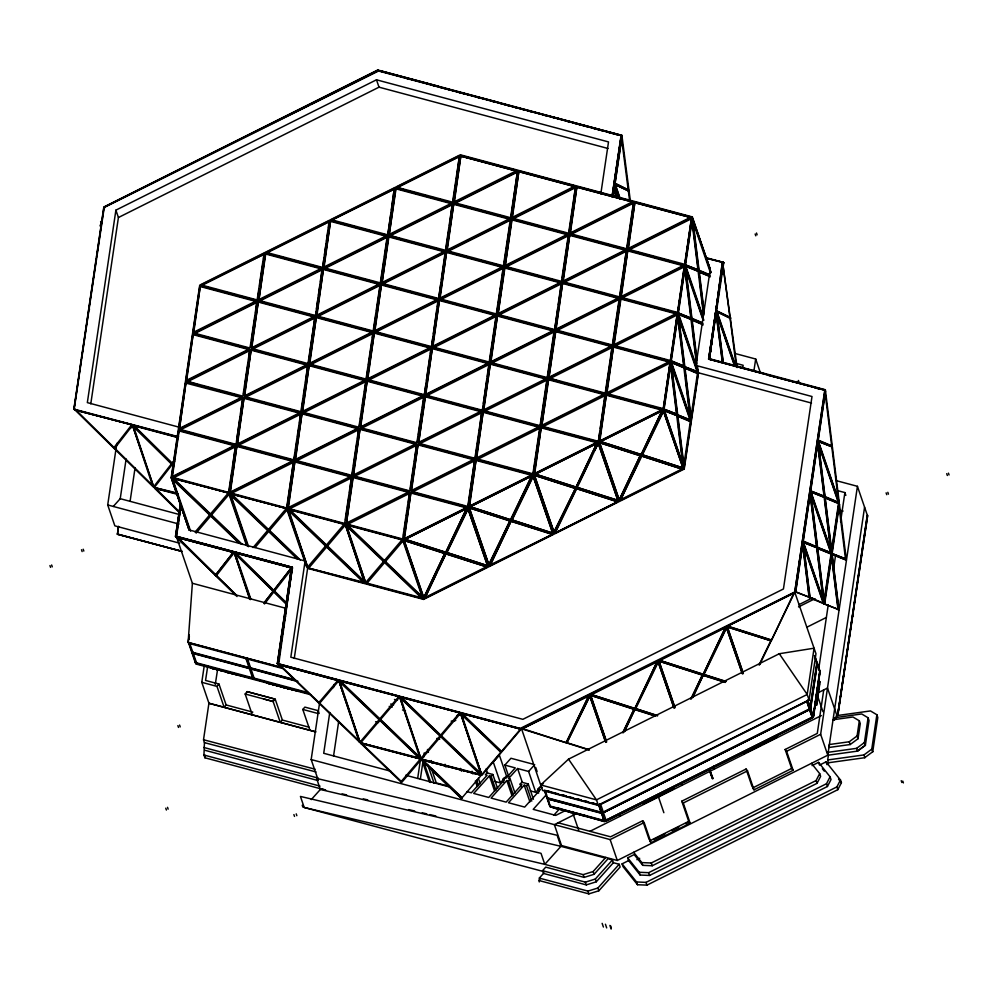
<?xml version="1.0" encoding="UTF-8"?>
<svg xmlns="http://www.w3.org/2000/svg" width="999" height="999" viewBox="0 0 999 999"><rect width="100%" height="100%" fill="white"/><g stroke="black" fill="none" stroke-linecap="round" stroke-linejoin="round"><path stroke-width="1.5" d="M281.531 667.507L188.112 642.507L192.382 583.279L176.299 536.313L181.069 504.133M719.854 285.052L720.229 282.018M719.617 284.091L709.365 358.978L708.653 359.078L715.883 310.714M815.846 705.306L819.13 681.755M816.533 702.285L817.107 698.438M818.181 690.509L818.006 693.668M818.543 688.074L819.367 683.816M816.32 705.232L819.605 681.68M819.505 684.265L817.744 693.593M176.386 536.838L175.487 536.301L292.32 567.37L278.659 664.46L277.322 663.561L278.634 664.672L337.712 680.494L338.137 680.032L278.634 664.672L277.522 663.386L278.122 663.636L292.245 567.432M325.549 790.084L320.916 788.848L311.276 799.6M837.849 715.546L867.669 515.359L837.637 715.384L867.319 515.209L857.429 486.313L836.338 480.669M278.084 664.085L277.322 663.561L291.408 567.544M588.998 749.949L521.453 728.771L277.972 663.661L292.482 567.395L291.533 567.532L277.41 663.736L278.122 663.636M325.462 789.922L321.016 788.798M377.972 70.442L621.303 135.527L612.15 196.678L621.303 135.527L622.015 135.427L613.086 196.391M718.781 292.557L719.23 289.548L709.365 358.978L723.751 262.725L722.826 263.174L723.189 262.287L708.766 359.053M834.34 720.117L834.689 717.719L861.7 713.96L868.094 717.781L869.043 720.554L865.371 745.316L857.542 751.111L828.421 755.157L827.696 759.964L828.483 763.86L826.947 764.635L825.998 761.862L819.48 765.122L818.543 762.362L812.025 765.621M837.624 715.371L867.319 515.209M81.356 359.74L74.076 408.753L74.788 408.653M81.568 358.279L88.836 309.265L89.548 309.166M89.061 307.804L96.329 258.791M96.541 257.317L103.821 208.316L104.533 208.217M561.875 119.38L622.015 135.427L377.722 69.98L104.333 206.731L74.138 409.49L177.697 437.212M600.811 193.856L608.516 141.92L376.486 79.808L115.896 210.152L87.338 402.622L179.258 427.222M90.784 403.833L118.419 217.52L115.896 210.152M179.645 543.194L114.848 525.849L107.705 504.957L116.833 443.369M113.274 506.456L120.23 498.688L126.124 458.978M130.657 428.421L131.106 425.374M181.618 551.298L117.432 534.265L118.481 526.361M118.581 526.56L117.432 534.265L182.18 551.498M130.107 501.248L135.09 467.644M171.179 477.609L199.725 285.14L460.314 154.795L692.344 216.908L710.239 269.33L695.978 365.447L698.501 372.814L684.228 469.055L423.638 599.4L307.617 568.344L305.107 560.976L189.086 529.92L171.179 477.609L403.209 539.722L663.798 409.378L692.344 216.908M178.896 430.219L172.015 476.673L234.902 445.217L235.152 445.954L179.158 430.956L178.896 430.219L234.902 445.217M190.334 423.826L179.395 429.295L186.039 382.105L242.033 397.103L242.295 397.839L185.489 382.979L178.671 428.858L179.47 428.796M193.182 333.991L186.289 380.444L249.176 348.988L193.182 333.991L186.613 380.706L185.814 380.769L192.62 334.877L193.369 335.115M200.312 285.876L193.419 332.33L256.318 300.861L200.312 285.876L193.744 332.617L192.944 332.679L199.75 286.788L200.512 287.025M179.158 430.956L172.34 476.885L171.541 476.948L178.346 431.068L179.108 431.293M179.395 429.295L186.039 382.105M237.013 596.54L175.587 536.413L180.357 504.283L175.487 536.301L292.32 567.37M180.282 505.944L175.824 536.063L176.523 535.963M292.382 567.295L176.536 536.276L181.294 504.158M189.086 529.92L171.741 478.434L172.452 478.334M188.112 642.507L189.236 634.927M188.911 639.547L189.36 636.5M228.596 492.407L235.489 445.954L172.602 477.41L228.596 492.407L228.846 493.144L232.18 470.666M219.78 440.684L235.989 445.017L242.62 397.839L179.733 429.295L179.982 430.032L242.882 398.576L242.62 397.839M186.875 381.181L249.762 349.712L242.869 396.166L186.875 381.181L198.913 385.065M256.905 301.598L250.012 348.052L194.006 333.054L256.905 301.598L255.594 312.824M264.036 253.484L257.155 299.937L201.149 284.94L201.398 285.677L264.298 254.221L264.036 253.484L201.149 284.94M232.63 467.669L235.489 445.954M236.651 440.522L240.21 416.558M240.659 413.561L242.882 398.576M243.569 393.906L244.231 389.41M244.68 386.413L248.239 362.437M248.676 359.44L249.762 349.712M250.487 347.29L251.149 342.794M251.598 339.797L255.157 315.821M257.405 300.674L259.178 288.686M259.628 285.689L263.187 261.713M263.624 258.716L264.298 254.221M319.518 788.473L204.907 757.791L203.958 755.032L204.433 742.644L203.496 739.884L208.928 703.209L201.786 682.317L204.246 665.671M230.02 492.207L236.913 445.754L292.907 460.751L293.157 461.488L230.27 492.944L230.02 492.207L292.907 460.751M244.043 397.639L237.15 444.093L300.05 412.624L244.043 397.639L237.625 443.331M251.186 349.525L244.293 395.966L307.18 364.51L251.186 349.525L244.543 396.703M258.329 301.411L251.436 347.852L314.323 316.396L258.329 301.411L251.686 348.589M265.709 254.021L258.828 300.474L265.459 253.284L321.466 268.281L321.715 269.018L265.709 254.021L265.459 253.284M230.27 492.944L236.913 445.754M204.907 757.791L205.257 755.381M230.607 492.944L293.494 461.476L286.601 507.929L230.607 492.944L230.856 493.681L286.288 508.516L268.082 529.907L230.669 494.03L231.081 493.568L268.494 529.445L268.082 529.907M300.637 413.361L293.743 459.815L237.737 444.817L300.637 413.361L299.55 423.089M300.886 411.7L307.767 365.247L244.88 396.703L300.886 411.7L301.136 412.437M308.017 363.586L314.91 317.133L252.023 348.589L308.017 363.586L308.266 364.323M306.568 313.836L315.409 316.196L322.053 269.018L259.153 300.474L259.415 301.211L322.302 269.755L322.053 269.018M310.764 264.922L322.552 268.082L329.183 220.891L266.296 252.36L266.546 253.097L329.445 221.628L329.183 220.891M286.863 508.666L293.494 461.476M293.993 460.551L295.105 453.059M295.554 450.062L297.103 439.572M297.552 436.575L299.113 426.086M301.573 409.44L303.134 398.951M303.584 395.954L305.132 385.464M305.582 382.467L307.767 365.247M308.491 362.824L314.91 317.133M315.409 316.196L316.071 311.7M316.521 308.703L318.082 298.226M318.519 295.229L320.08 284.74M320.517 281.743L322.078 271.253M322.552 268.082L324.101 257.592M324.55 254.595L326.111 244.106M326.548 241.109L328.109 230.619M328.546 227.622L329.22 223.127M294.917 461.288L288.024 507.729L350.911 476.273L294.917 461.288L288.274 508.466M295.167 459.615L302.06 413.174L358.054 428.159L295.167 459.615L295.417 460.352L356.943 429.582M309.19 365.047L302.297 411.501L365.197 380.045L309.19 365.047L302.772 410.739M316.333 316.933L309.44 363.386L372.327 331.93L316.333 316.933L309.915 362.625M323.476 268.818L316.583 315.272L379.47 283.803L323.476 268.818L317.058 314.51M330.607 220.704L323.713 267.145L386.613 235.689L330.607 220.704L323.976 267.882M295.417 460.352L302.06 413.174M305.107 560.976L290.821 657.205L522.864 719.33L783.441 588.973L812 396.516L695.978 365.447M294.255 658.466L307.617 568.344M344.618 523.464L351.498 477.01L288.611 508.466L344.618 523.464L344.867 524.2M351.748 475.349L358.641 428.896L295.754 460.352L351.748 475.349L351.998 476.086L353.109 468.593M365.784 380.781L358.891 427.222L302.884 412.237L303.147 412.974L366.034 381.518L365.784 380.781L302.884 412.237M310.027 364.123L372.914 332.655L366.034 379.108L310.027 364.123L314.697 366.034M391.034 213.024L387.699 235.502L394.33 188.312L331.443 219.768L331.693 220.504M345.529 519.705L349.088 495.729M349.538 492.732L351.498 477.01M353.559 465.596L357.118 441.62M357.567 438.623L358.641 428.896M359.365 426.461L360.027 421.965M360.477 418.968L361.139 414.485M361.588 411.488L362.038 408.491M362.475 405.494L364.036 395.005M364.473 392.008L366.034 381.518M366.283 379.845L368.057 367.857M368.506 364.86L372.065 340.884M372.502 337.887L372.914 332.655M373.414 331.73L376.086 313.748M376.536 310.751L380.082 286.775M380.557 283.616L384.116 259.64M384.553 256.643L387 240.16M391.471 210.027L394.33 188.312M318.194 710.676L317.782 713.448L302.797 709.44L304.895 707.117L318.194 710.676L319.156 713.461M318.331 780.431L311.176 759.552L319.792 701.498M353.122 520.579L346.291 524L352.922 476.81L408.928 491.808L409.178 492.544L353.184 477.547L352.922 476.81M360.065 428.696L353.171 475.149L416.059 443.693L360.065 428.696L353.646 474.388M367.207 380.582L360.314 427.035L423.201 395.567L367.207 380.582L360.564 427.772L423.451 396.303L367.457 381.318M374.338 332.467L367.445 378.908L430.344 347.452L374.338 332.467L367.707 379.645M374.588 330.794L381.481 284.353L437.475 299.338L374.588 330.794L374.837 331.531L381.481 284.353M388.873 236.963L381.98 283.416L388.623 236.226L444.617 251.224L444.867 251.96L388.873 236.963L388.623 236.226M449.488 225.549L452.347 203.833L389.123 235.302L395.754 188.112L451.76 203.109L452.01 203.846L396.004 188.848L395.754 188.112M346.291 524L353.184 477.547M389.123 235.302L396.004 188.848M329.77 712.487L323.713 753.283L390.821 771.24M333.466 687.587L333.916 684.54M333.554 756.031L338.711 721.29M346.628 524L409.515 492.544L402.622 538.985L346.628 524L346.878 524.737L402.247 539.56L365.634 582.592L346.166 525.736L383.516 561.563L384.453 560.489L347.04 524.612L346.616 525.074L384.028 560.951M416.645 444.418L409.765 490.871L353.758 475.886L416.645 444.418L414.46 461.638M423.788 396.303L416.895 442.757L360.901 427.772L361.151 428.509L424.038 397.04L423.788 396.303L360.901 427.772M426.061 383.391L424.288 395.379L430.931 348.189L368.032 379.645L368.294 380.382L431.181 348.926L430.931 348.189M422.589 344.892L431.431 347.265L438.062 300.075L375.174 331.531L375.424 332.267L438.324 300.811M426.773 295.991L438.561 299.138L445.204 251.96L382.317 283.416L382.567 284.153L445.454 252.697L445.204 251.96M452.347 203.833L445.454 250.287L389.448 235.302L401.498 239.186M396.591 187.188L459.478 155.719L452.584 202.173L396.591 187.188L405.681 190.285M403.546 535.227L403.983 532.23M404.433 529.233L405.981 518.756M406.431 515.759L407.093 511.263M407.542 508.266L407.992 505.269M408.429 502.272L409.515 492.544M410.452 488.611L414.011 464.635M417.37 441.995L418.044 437.5M418.481 434.503L422.04 410.527M422.49 407.53L424.038 397.04M426.511 380.394L430.07 356.418M430.519 353.421L430.956 350.424M431.431 347.265L432.979 336.775M433.429 333.778L436.988 309.802M437.425 306.805L438.099 302.31M438.561 299.138L441.009 282.667M441.458 279.67L445.017 255.694M445.929 249.525L449.038 228.546M452.847 202.909L455.956 181.93M456.393 178.933L459.478 155.719M410.939 492.345L404.046 538.798L466.933 507.33L410.939 492.345L404.295 539.535M418.069 444.23L411.176 490.684L474.075 459.215L418.069 444.23L411.438 491.421M479.383 430.557L481.793 411.838L418.569 443.294L425.212 396.116L481.206 411.101L481.468 411.838L425.462 396.853L425.212 396.116M425.462 394.443L432.355 347.989L488.349 362.987L488.598 363.723L425.711 395.179L425.462 394.443L488.349 362.987M439.485 299.875L432.592 346.328L495.492 314.872L439.485 299.875L433.067 345.567M446.628 251.76L439.735 298.214L502.622 266.745L446.628 251.76L439.985 298.951M453.758 203.646L446.878 250.1L509.765 218.631L453.758 203.646L447.127 250.836M460.901 155.532L454.008 201.973L516.908 170.517L460.901 155.532L454.258 202.71M418.569 443.294L425.462 396.853M425.711 395.179L432.355 347.989M417.669 778.433L420.804 757.279M420.342 779.145L423.126 760.401M423.576 757.404L424.238 752.896M467.769 506.406L474.662 459.952L411.763 491.408L467.769 506.406L468.019 507.142M481.793 411.838L474.912 458.291L418.906 443.294M470.504 407.754L482.292 410.901L488.936 363.723L426.049 395.179L430.719 397.103M503.209 267.482L496.316 313.936L440.322 298.951L503.209 267.482L502.36 275.712M503.459 265.821L510.352 219.368L447.465 250.824L503.459 265.821L503.708 266.558M510.601 217.707L517.494 171.254L454.595 202.71L510.601 217.707L510.851 218.444L517.494 171.254M468.244 505.644L474.662 459.952M475.387 457.53L476.935 447.04M477.385 444.043L478.933 433.554M482.292 410.901L482.967 406.406M483.404 403.409L486.963 379.445M487.412 376.448L488.961 365.959M489.435 362.787L496.103 317.832M496.578 314.673L497.902 305.682M498.351 302.685L499.912 292.195M500.349 289.198L501.91 278.709M504.383 262.063L505.931 251.573M506.381 248.576L509.94 224.6M532.08 474.75L476.086 459.752L469.193 506.206L532.08 474.75L532.33 475.487L470.005 506.668L510.864 519.867L531.905 475.487L469.742 506.58L510.864 519.867M483.216 411.638L476.323 458.091L539.223 426.635L483.216 411.638L476.798 457.33M490.359 363.524L483.466 409.977L546.353 378.509L490.359 363.524L483.716 410.714M497.502 315.409L490.609 361.863L553.496 330.394L497.502 315.409L490.859 362.6M513.036 306.955L498.002 314.473L504.632 267.295L560.639 282.28L560.889 283.017L504.882 268.032L504.632 267.295M511.975 262.937L505.132 266.358L511.775 219.168L567.769 234.166L568.019 234.902L512.025 219.905L511.775 219.168M518.906 171.054L512.025 217.507L574.912 186.051L518.906 171.054L512.499 216.746M469.667 505.444L476.086 459.752M498.002 314.473L504.882 268.032M505.132 266.358L512.025 219.905M539.81 427.372L532.917 473.813L476.91 458.828L477.172 459.565L540.059 428.109L539.81 427.372L476.91 458.828M540.059 425.699L546.94 379.245L484.053 410.714L540.059 425.699L540.309 426.436L541.858 415.946M547.19 377.585L554.083 331.131L491.196 362.587L547.19 377.585L547.44 378.321L549.887 361.838M538.374 325.861L554.582 330.207L561.226 283.017L498.326 314.473L498.588 315.209L561.475 283.753L561.226 283.017M568.356 234.902L561.463 281.343L505.469 266.358L505.719 267.095L568.606 235.639L568.356 234.902L505.469 266.358M512.612 218.244L575.499 186.788L568.606 233.229L512.612 218.244L517.282 220.167M533.166 474.55L534.952 462.562M535.389 459.565L540.059 428.109M542.307 412.949L543.868 402.46M544.305 399.463L545.866 388.973M546.303 385.976L546.977 381.481M550.337 358.841L553.896 334.865M554.582 330.207L557.917 307.729M558.366 304.732L561.475 283.753M562.387 277.597L562.837 274.6M563.274 271.603L564.835 261.114M565.272 258.117L566.833 247.627M567.282 244.63L568.606 235.639M569.305 230.969L572.864 206.993M573.301 203.996L575.499 186.788M534.34 473.626L541.233 427.172L597.227 442.157L534.34 473.626L534.59 474.363L541.233 427.172M548.613 379.795L541.733 426.236L548.364 379.058L604.37 394.043L604.62 394.78L548.613 379.795L548.364 379.058M611.238 354.895L612.087 346.665L548.863 378.122L555.506 330.931L611.5 345.929L611.763 346.665L555.756 331.668L555.506 330.931M555.756 329.27L562.649 282.817L618.643 297.814L555.756 329.27L556.006 330.007L577.884 319.068M569.78 234.703L562.887 281.156L625.786 249.7L569.78 234.703L563.149 281.893M576.923 186.588L570.029 233.042L632.916 201.573L576.923 186.588L570.279 233.778M548.863 378.122L555.756 331.668M556.006 330.007L562.649 282.817M612 196.691L621.066 135.564M612.849 193.769L613.511 189.248M614.847 180.295L615.509 175.774M615.958 172.765L616.408 169.743M616.858 166.733L617.532 162.213M617.969 159.203L618.418 156.194M618.868 153.172L619.542 148.664M619.979 145.642L620.429 142.632M620.879 139.623L621.328 136.613L622.04 136.513L628.97 190.247L614.397 183.304M613.111 196.678L614.897 184.628L614.185 184.728L615.771 197.003M622.04 136.513L615.109 183.204L628.97 190.247M586.525 438.811L598.314 441.97L604.957 394.78L542.057 426.236L542.32 426.973L605.207 395.517L604.957 394.78M612.087 346.665L605.207 393.107L549.2 378.122L561.238 382.018M619.23 298.551L612.337 344.992L556.343 330.007L619.23 298.551L619.48 299.288L556.593 330.744L565.434 333.104M626.373 250.424L619.48 296.878L563.473 281.893L626.373 250.424L623.289 273.639M626.61 248.763L633.503 202.31L570.616 233.766L626.61 248.763L626.873 249.5M598.314 441.97L599.875 431.481M600.312 428.484L603.871 404.508M604.32 401.511L604.982 397.015M605.456 393.843L606.793 384.865M607.23 381.868L610.789 357.892M612.587 345.729L614.81 330.744M615.259 327.747L618.818 303.771M619.73 297.615L622.839 276.636M627.085 248.002L630.869 222.527M631.318 219.53L631.755 216.533M632.205 213.536L633.503 202.31M606.381 394.58L599.487 441.034L662.374 409.578L606.381 394.58L599.737 441.77M613.511 346.466L606.618 392.919L669.517 361.463L613.511 346.466L606.88 393.656M620.654 298.351L613.761 344.805L676.648 313.336L676.91 314.073L620.903 299.088L620.654 298.351L676.648 313.336M627.784 250.237L620.903 296.678L683.791 265.222L627.784 250.237L621.378 295.916M634.927 202.11L628.034 248.564L690.933 217.108L634.927 202.11L628.508 247.802M614.01 345.542L620.903 299.088M663.211 408.641L670.104 362.187L607.205 393.656L663.211 408.641L663.461 409.378M670.341 360.527L677.235 314.073L614.348 345.529L670.341 360.527L670.604 361.263L677.235 314.073M677.484 312.412L684.377 265.959L621.49 297.415L677.484 312.412L677.734 313.149L673.314 311.963M628.621 249.3L691.52 217.844L684.627 264.298L628.621 249.3L633.304 251.224M663.436 408.928L670.242 363.037L670.953 362.937L677.297 414.36L663.436 408.928L677.297 414.36M670.654 360.876L677.384 314.947L678.096 314.847L684.44 366.271L671.965 361.426M684.752 268.743L690.858 318.269L677.709 312.749L684.552 267.195M684.839 264.66L691.645 218.769L692.357 218.669L698.701 270.092L684.839 264.66L698.701 270.092M663.523 408.966L670.104 362.187M677.734 313.149L684.377 265.959M684.877 265.035L691.52 217.844M664.148 408.828L670.953 362.937M670.566 360.839L671.278 360.739L678.096 314.847M678.421 312.65L685.227 266.758L691.57 318.182L677.709 312.749M685.551 264.56L692.357 218.669M683.716 465.971L690.297 421.603L691.008 421.516L684.203 467.395L683.491 467.495M690.858 417.882L697.439 373.514L698.139 373.426L691.333 419.305L690.621 419.405M722.926 262.837L723.751 262.725L722.564 262.575M742.694 368.344L743.156 365.284L735.689 363.286M753.87 371.241L755.681 359.016L734.59 353.371M278.634 664.672L521.028 729.233L521.515 728.696L542.582 790.471L598.351 805.406L809.09 699.987L815.958 653.721L794.717 592.032L825.087 389.66L709.065 358.604L708.653 359.078L824.787 390.109L838.735 503.209M824.787 390.109L794.829 592.02L759.702 664.56M795.753 587.062L796.203 584.003M796.653 580.931L797.339 576.336M797.789 573.276L798.251 570.217M798.701 567.145L800.299 556.431M800.748 553.371L801.198 550.299M801.66 547.24L802.334 542.644M802.784 539.647L803.233 536.588M803.696 533.516L804.145 530.457M804.595 527.397L805.281 522.802M805.731 519.742L806.193 516.67M806.643 513.611L807.105 510.551M807.779 505.956L808.241 502.897M808.691 499.825L809.14 496.765M810.726 486.113L811.176 483.041M811.638 479.982L812.312 475.387M812.774 472.327L813.223 469.255M813.673 466.196L815.271 455.482M815.721 452.41L816.183 449.35M816.633 446.291L817.319 441.695M817.756 438.698L818.218 435.626M818.668 432.567L819.118 429.508M819.58 426.448L820.254 421.853M820.716 418.781L821.166 415.721M821.628 412.662L822.302 408.067M822.764 405.007L823.213 401.935M823.663 398.876L824.125 395.816M795.778 591.558L803.046 542.544L809.827 597.452L795.067 591.658L809.827 597.452M816.595 547.077L802.559 541.183L803.271 541.083L810.539 492.07L809.827 492.17L816.595 547.077L817.307 546.977L810.539 492.07M810.751 490.609L818.031 441.595L824.799 496.503L810.039 490.696L824.799 496.503M825.511 391.121L832.292 446.029L831.58 446.116L817.532 440.222L818.243 440.122L825.511 391.121L824.799 391.221M779.282 653.733L814.06 648.201L807.204 694.467L596.465 799.874L540.684 784.939L568.531 759.153L779.282 653.733L807.204 694.467L809.09 699.987L598.913 804.782M831.73 553.958L831.018 554.058L823.738 603.059L824.45 602.971L831.73 553.958L816.97 548.164L823.176 598.488M831.455 551.061L838.498 503.583L839.21 503.484L831.942 552.484L831.23 552.584L824.65 499.213M824 603.796L831.268 554.795L831.98 554.695L838.748 609.602L824 603.796L838.748 609.602M831.48 553.321L838.76 504.32L839.46 504.22L846.24 559.128L831.48 553.321L846.24 559.128M824.712 603.708L831.98 554.695M832.192 553.221L839.46 504.22M810.426 706.281L816.82 663.124L814.672 656.83M810.189 707.816L817.057 663.086L814.472 655.531M813.273 716.071L810.689 708.516L817.319 663.823L819.667 671.403L813.273 716.071L819.904 671.378L817.319 663.823M818.631 669.63L828.233 604.907M833.566 568.955L835.601 555.207M840.584 521.603L844.892 492.582L837.437 490.584M544.243 790.147L549.925 806.73L604.807 821.415L813.286 717.132L820.079 671.415L814.872 656.231M823.738 689.909L817.282 733.403L785.152 749.475L791.645 768.443L793.119 770.279L754.02 789.834L752.559 787.999L791.645 768.443M575.849 813.91L554.37 824.65L561.525 845.541L617.295 860.476L827.784 755.182L820.641 734.302L857.429 486.313M827.784 755.182L864.572 507.192M836.001 718.069L836.35 715.671L870.466 710.926L876.872 714.747L877.809 717.519L872.714 751.897L871.765 749.138L876.872 714.747M857.08 735.963L849.262 741.758L829.37 744.53L828.783 747.502L850.199 744.53L858.029 738.723L857.08 735.963L859.327 720.816L852.934 716.995L833.041 719.767M858.029 738.723L860.276 723.588L859.327 720.816M865.371 745.316L864.422 742.544L868.094 717.781M723.189 262.287L708.578 359.153L824.537 390.197M715.933 310.389L723.114 262.749L722.352 262.063L723.751 262.725L722.639 262.612L737.125 367.582M711.663 360.139L708.878 358.728L709.327 355.719M709.789 352.709L710.239 349.687M710.689 346.678L711.363 342.158M711.812 339.148L712.262 336.126M712.712 333.117L713.386 328.596M713.835 325.587L714.285 322.577M714.735 319.555L715.421 315.035M716.758 306.094L717.432 301.586M717.881 298.576L718.331 295.567M719.692 286.476L720.366 281.968M720.816 278.958L721.266 275.949M721.715 272.939L722.165 269.917M207.642 666.708L205.544 680.444L218.968 684.053L226.124 704.944L252.822 712.125M215.26 684.552L217.607 669.293M291.895 567.832L175.712 536.475L291.895 567.832L176.86 537.375L233.579 551.985L215.409 575.299L233.579 551.985M263.724 254.508L263.574 253.846M328.871 221.915L328.721 221.266M394.018 189.323L393.868 188.674M459.165 156.743L459.016 156.094M444.817 553.346L423.813 597.664L444.817 553.346L405.507 540.909M445.716 552.459L466.758 508.066L445.716 552.459L404.595 539.16L466.758 508.066M437.987 570.229L445.979 553.721L487.112 567.007L424.937 598.101L436.65 572.976M447.252 551.086L467.894 508.503L487.649 565.734L446.59 552.459L487.649 565.734M424.937 598.101L445.979 553.721M446.89 552.822L468.181 508.878M488.661 564.71L509.965 520.754L469.193 507.854L488.961 565.072L509.965 520.754M510.576 519.505L531.905 475.487M489.797 565.147L552.26 534.415L490.084 565.521L510.464 522.502M533.041 475.924L552.797 533.141L511.738 519.867L532.38 477.297M490.084 565.521L511.126 521.128L550.499 533.591M512.037 520.242L533.329 476.286M553.808 532.13L575.399 488.536L554.108 532.492L534.34 475.274L573.651 487.712M576.011 487.287L534.89 473.988L597.052 442.894L576.011 487.287L596.915 443.181L535.152 474.075M554.944 532.567L576.273 488.536L617.407 501.835L555.232 532.929L617.407 501.835M578.883 483.166L591.533 457.067M594.855 450.199L597.527 444.705M555.232 532.929L576.573 488.911M577.185 487.649L598.189 443.331L617.944 500.561L576.885 487.287L617.657 500.187M640.259 455.581L619.255 499.9L640.259 455.581L600.948 443.144M641.158 454.695L662.2 410.314L641.158 454.695L600.037 441.408L662.2 410.314M682.542 469.243L641.42 455.956L682.542 469.243L620.379 500.337L639.422 460.077M642.032 454.695L663.336 410.751L683.091 467.969L642.032 454.695L683.091 467.969M620.379 500.337L641.72 456.318M642.332 455.069L663.623 411.113M566.158 742.444L588.923 695.441L566.458 742.806L522.577 728.646L588.923 695.441M589.972 696.103L566.933 742.694L589.685 695.741L605.819 742.382M623.064 731.88L634.103 709.09L590.559 695.304L605.993 740.409M634.802 708.628L657.28 661.263L634.802 708.628L590.921 694.455L657.28 661.263M623.014 732.941L634.103 709.09M624.25 731.28L634.877 709.34L655.219 715.784M657.342 715.771L635.277 708.503L658.029 661.55L674.163 708.204M624.45 731.83L634.877 709.34M635.576 708.865L658.329 661.925M690.721 699.113L702.447 674.912L658.903 661.113L674.662 707.142M703.146 674.437L725.624 627.072L703.146 674.437L659.265 660.264L725.624 627.072M691.358 698.751L702.447 674.912M692.594 697.09L703.221 675.149L724.887 682.017L726.073 681.43L703.621 674.313L726.373 627.36L742.507 674.013M692.794 697.639L703.221 675.149M725.686 681.58L703.92 674.687L726.673 627.734M743.006 672.951L727.247 626.935L770.791 640.721L759.065 664.922L759.652 664.622M727.896 626.448L771.49 640.247L793.968 592.882L727.609 626.073L793.968 592.882M633.616 852.309L641.833 862.587L651.286 862.999L816.096 780.556L819.679 773.626L811.463 763.348M818.543 762.362L830.069 776.797L831.018 779.557L827.434 786.488L649.587 875.449L640.147 875.037L628.608 860.601L627.659 857.841L634.178 854.582L642.782 865.346L652.222 865.758L817.045 783.316L820.629 776.385L819.679 773.626M627.659 857.841L639.198 872.277L648.651 872.689L826.498 783.728L830.069 776.797M628.608 860.601L622.09 863.86L636.563 881.967L646.016 882.379L836.887 786.9L840.471 779.969L825.998 761.862M622.09 863.86L623.039 866.62L637.512 884.727L646.952 885.139L837.836 789.66L841.42 782.729L840.471 779.969M113.674 448.002L131.831 424.687L75.125 410.077L113.674 448.002L114.086 447.54L75.537 409.615M114.385 448.701L114.798 448.226L153.284 486.088L152.872 486.563L114.385 448.701L132.517 425.424L153.646 486.763L133.292 425.624M153.646 486.763L174.488 459.927M178.022 493.843L154.321 487.5L174.675 461.363M250 598.701L234.253 552.709L216.121 575.986L216.533 575.524L236.401 595.067M263.773 603.246L291.583 567.507L235.289 552.435L234.603 553.384L250.437 599.612M291.583 567.507L264.373 602.547M264.46 603.97L292.257 568.244L291.845 568.706M722.826 263.174L723.463 262.362L705.781 257.617M226.124 704.944L224.138 707.292L216.995 686.413L218.968 684.053M252.322 714.872L245.167 693.993L247.153 691.633L275.212 699.175L282.367 720.054L309.078 727.21M195.105 532.055L228.434 492.857L172.69 478.521L173.114 478.046L210.514 513.923L209.59 514.997L172.24 479.17L189.66 530.069M196.141 533.104L229.058 494.38L246.478 545.279M516.745 171.141L461.538 156.194L515.784 170.142M253.084 547.577L267.57 530.519L230.22 494.692L247.64 545.591M255.007 547.564L268.631 531.543L297.09 558.828M298.664 559.253L269.143 530.944L287.45 509.44L304.42 559.003M519.755 171.953L519.942 171.254L575.262 186.064L574.725 186.663L519.168 171.791M326.049 545.429L288.649 509.552L289.061 509.09L326.473 544.967L325.537 546.041L288.187 510.214L307.655 567.07L344.38 523.901M326.611 547.065L364.023 582.941L308.691 568.131L345.429 524.962L364.473 582.28L327.123 546.453L327.535 545.991L364.885 581.818M402.984 540.946L422.452 597.802L385.102 561.975L403.396 540.484M338.137 680.032L318.581 702.984L319.006 702.522L279.046 664.21M338.823 680.731L319.293 703.671L319.717 703.196L359.628 741.47L359.203 741.945L338.823 680.731L359.628 741.47M339.185 681.405L379.096 719.68L379.857 718.805L339.897 680.506L339.185 681.405L359.977 742.145L398.988 696.315L375.349 689.997M440.996 736.251L480.919 774.525L460.539 713.311L481.331 774.05L480.606 774.962L360.676 742.856L399.675 697.027L420.829 758.441L400.449 697.227L459.84 712.612L400.761 696.79L400.037 697.689L439.947 735.963L440.709 735.102L400.761 696.79M420.429 758.94L400.874 781.892L401.298 781.43L361.338 743.119L360.926 743.593L420.429 758.94L361.338 743.119M420.829 758.441L459.84 712.612M277.522 663.386L401.586 782.579L421.116 759.64L420.704 760.114M460.539 713.311L421.528 759.14L481.031 774.5L441.083 736.188M481.281 775.236L461.725 798.189L421.778 759.877L481.281 775.236L421.778 759.877M481.68 774.725L520.691 728.895L461.613 713.086L460.889 713.985L481.68 774.725L461.301 713.523L520.691 728.895M482.042 775.099L521.453 728.771L795.129 592.382L521.453 728.771M131.831 424.687L75.125 410.077M132.517 425.424L152.872 486.563M133.554 425.149L132.867 426.086L171.353 463.948L172.103 463.061L133.554 425.149L177.997 437.038M439.76 87.263L497.777 102.223M172.065 464.647L172.802 463.761M154.321 487.5L176.96 492.982M178.809 512.075L154.57 488.236L177.21 493.718M500.611 103.546L560.114 118.906L550.824 116.995M234.253 552.709L249.663 599.4M286.413 508.379L230.669 494.03M269.143 530.944L269.568 530.469L300.324 559.977M577.734 187.475L577.909 186.776L631.743 201.186M307.979 692.557L254.121 678.146L253.047 679.295L196.204 664.073L189.136 643.443L189.698 642.819L246.541 658.041L253.821 679.495L310.677 694.717M193.094 652.772L192.545 653.396L249.388 668.606L249.95 667.994L191.858 652.547M196.204 664.073L196.753 663.448L210.964 667.257M210.414 667.881L224.9 671.378L212.65 668.518M211.463 668.281L224.787 671.453M307.655 567.07L289.111 511.201M345.429 524.962L364.473 582.28M635.714 202.997L635.888 202.298L691.208 217.108M308.691 568.131L362.937 582.067M225.674 672.077L238.998 675.262M226.86 672.327L253.609 678.671M246.541 658.041L245.991 658.666L253.047 679.295M246.753 658.865L247.315 658.254L281.73 667.457M247.315 658.254L250.599 667.832L250.037 668.443L297.914 681.268M295.604 680.207L250.724 668.194L250.162 668.818L296.541 681.231M253.821 679.495L254.383 678.883L265.896 681.967M266.783 682.966L281.119 686.425M267.832 683.366L280.981 686.5M269.018 683.603L282.155 687.125M691.832 218.631L692.257 218.169L710.264 269.218M365.634 582.592L346.578 525.274M385.102 561.975L385.514 561.513L422.864 597.34L421.99 598.463L366.67 583.653L384.59 562.587L421.99 598.463M282.13 687.2L296.74 690.609L284.478 687.749M283.291 687.512L296.628 690.684M282.367 720.054L280.282 722.389L273.127 701.498L275.212 699.175L247.153 691.633M723.463 262.362L705.806 258.204M398.988 696.315L339.485 680.968L379.433 719.28L339.598 680.943L359.977 742.145M399.675 697.027L420.055 758.229L380.144 719.954M360.676 742.856L420.179 758.204L380.219 719.892M767.644 375.199L824.35 389.81L823.938 390.272M495.929 790.271L491.158 776.348L489.423 775.873L473.688 793.431L488.761 797.464L504.495 779.907L502.747 779.445L504.42 777.584L506.168 778.046L515.272 767.894L504.832 765.097L510.964 758.266L533.241 764.235M491.158 776.348L492.832 774.475L487.025 772.926L485.364 774.787L487.1 775.261L471.366 792.806L466.845 791.595M500.387 782.879L506.518 776.048L499.363 755.157L493.244 762L500.387 782.879L494.43 781.28M513.324 794.917L508.553 780.993L506.805 780.531L491.071 798.076L506.143 802.122L521.89 784.565L520.142 784.103L521.815 782.242L528.196 783.94L533.441 799.262M541.883 785.514L535.751 792.344L528.608 771.465L517.594 768.518L508.479 778.671L510.227 779.133L514.985 793.056M508.553 780.993L510.227 779.133M528.608 771.465L534.727 764.635M531.768 801.123L526.523 785.813L524.2 785.189L508.466 802.734L524.7 807.08L540.434 789.535L538.124 788.91L539.785 787.05L542.107 787.674M526.523 785.813L528.196 783.94M546.64 794.38L533.204 809.365L555.756 815.396L565.334 810.601M599.363 805.993L601.236 812.599L547.352 798.176L545.042 790.309M602.197 814.285L604.07 820.891L550.187 806.455L547.602 798.913L601.773 813.024M550.187 806.455L547.877 798.601M550.711 806.88L556.98 808.953L558.079 807.754M558.429 808.928L571.228 812.662M553.783 815.271L559.989 808.353M571.091 812.811L572.29 811.563L578.671 830.181M572.639 812.736L585.451 816.47M585.664 816.295L586.088 815.833L557.667 808.216M586.463 816.458L604.32 821.628L605.419 820.429M599.75 803.845L598.351 805.406L596.465 799.874L568.531 759.153M542.544 870.678L545.741 867.12L584.115 877.397L594.093 874.287L608.016 858.765L612.449 859.952L613.386 862.711L619.193 864.26L620.129 867.032L598.851 890.771L588.873 893.88L540.259 880.856L539.31 878.096L543.493 873.438L542.544 870.678L585.364 882.142L595.329 879.033L612.449 859.952M604.07 820.891L601.485 813.336L602.584 812.137M605.257 858.016L560.938 846.34L320.367 789.472L316.583 778.421L557.155 835.289L560.938 846.34L544.792 864.36L541.008 853.308L300.424 796.428L304.208 807.479L544.792 864.36L583.179 874.637L593.144 871.528L605.819 857.392M543.493 873.438L586.301 884.902L596.278 881.792L613.386 862.711M539.31 878.096L587.924 891.108L597.902 888.011L619.193 864.26M828.421 755.157L827.472 752.397L856.605 748.351L864.422 742.544M857.342 751.136L865.396 745.179M827.696 759.964L863.948 754.932L871.765 749.138M864.684 757.717L872.726 751.76M105.457 206.606L171.816 173.401M173.801 172.415L238.773 139.91M242.145 138.224L308.791 105.407M103.759 207.492L378.009 70.342M118.419 217.52L379.008 87.175L608.029 148.489M201.411 284.952L263.861 254.221M266.558 252.36L329.008 221.628M331.705 219.768L394.155 189.048M396.853 187.188L459.303 156.456M394.58 189.048L331.993 220.142M396.84 187.924L459.727 156.456M258.566 299.737L321.466 268.281M388.861 234.565L451.76 203.109M257.155 302.335L194.268 333.791L198.689 334.977M387.45 237.163L324.563 268.619L337.824 272.178M389.71 236.039L452.597 204.57M454.845 203.446L517.744 171.99M621.303 135.527L377.822 70.442M381.73 282.68L444.617 251.224M204.308 372.29L215.247 366.82M230.282 359.29L241.221 353.821M254.42 347.227L261.251 343.806M272.19 338.336L287.237 330.806M298.164 325.337L313.211 317.819M318.194 315.322L329.133 309.852M344.18 302.322L355.107 296.853M370.154 289.335L379.72 284.54L323.726 269.555M386.076 281.368L401.123 273.838M412.063 268.369L427.097 260.851M438.037 255.382L443.506 252.647M458.066 245.354L469.006 239.885M484.04 232.367L494.98 226.898M525.949 211.401L540.983 203.883M551.923 198.414L566.957 190.884M317.17 315.996L380.057 284.54L373.164 330.994L317.17 315.996L317.42 316.733L380.307 285.277M187.125 381.918L250.012 350.449M252.272 349.325L315.16 317.869M512.862 218.981L575.749 187.525M179.146 428.559L242.033 397.103M504.882 265.622L567.769 234.166M201.274 418.356L216.308 410.826M227.248 405.357L240.921 398.526M247.277 395.342L258.217 389.872M273.251 382.342L284.191 376.873M299.238 369.355L304.707 366.621M315.16 361.388L330.207 353.858M341.134 348.389L356.181 340.871M367.12 335.402L372.59 332.667L316.583 317.67M387.15 325.374L398.077 319.905M413.124 312.387L424.063 306.918M441.358 298.264L444.093 296.89M455.032 291.421L470.067 283.903M481.006 278.434L496.041 270.904M527.01 255.419L537.949 249.95M552.984 242.42L563.923 236.95M573.014 232.405L583.953 226.935M594.892 221.466L609.927 213.936M620.866 208.466L630.431 203.684M245.13 397.44L308.029 365.984M310.277 364.86L373.176 333.391M503.471 268.219L440.571 299.688L449.413 302.048M570.866 234.503L633.753 203.047M497.739 313.736L560.639 282.28M176.361 475.362L187.3 469.892M202.335 462.362L213.274 456.893M228.321 449.375L233.791 446.64M244.243 441.408L259.278 433.878M270.217 428.409L285.264 420.891M316.221 405.394L327.16 399.925M342.207 392.407L353.147 386.938M370.442 378.284L373.176 376.91M384.103 371.441L399.15 363.923M410.089 358.454L425.124 350.924M434.215 346.378L441.046 342.957M456.093 335.439L467.033 329.97M482.067 322.44L493.007 316.97M523.976 301.486L539.01 293.956M549.949 288.486L559.515 283.704M569.979 278.471L580.918 273.002M595.953 265.472L606.893 260.002M617.832 254.533L623.301 251.798M637.861 244.518L652.896 236.988M663.836 231.518L674.775 226.049M433.179 347.065L496.078 315.597L489.185 362.05L433.179 347.065L433.441 347.802L449.65 352.135M235.739 446.69L172.852 478.146L228.309 492.994M237.999 445.554L300.886 414.098M433.441 347.802L496.328 316.333M626.623 251.161L563.736 282.63L569.63 284.203M628.87 250.037L691.77 218.581M492.22 361.913L552.385 331.818M592.919 311.538L603.858 306.069M634.827 290.584L649.862 283.054M660.801 277.585L675.836 270.067M230.856 493.681L293.743 462.212M296.004 461.088L358.891 429.632M426.298 395.916L489.185 364.46M491.446 363.324L554.333 331.868M621.74 298.152L684.627 266.696M418.319 442.557L481.206 411.101M548.613 377.385L611.5 345.929M351.76 477.747L288.861 509.203L344.268 524.038M416.908 445.154L354.008 476.623L362.849 478.983M419.155 444.031L482.055 412.575M485.676 410.764L547.202 379.982M549.45 378.858L612.35 347.402M614.597 346.266L677.497 314.81M346.041 523.264L408.928 491.808M541.47 425.499L604.37 394.043M368.156 513.061L379.096 507.592M394.143 500.062L405.082 494.592M414.173 490.047L425.112 484.577M436.039 479.108L451.086 471.578M462.025 466.108L472.964 460.639M482.055 456.093L492.982 450.624M508.029 443.094L518.968 437.624M534.003 430.107L539.472 427.372L483.466 412.375M549.937 422.14L564.972 414.61M575.911 409.14L590.946 401.623M621.915 386.126L632.854 380.656M647.889 373.139L658.828 367.669M346.878 524.737L409.765 493.281M412.025 492.145L474.912 460.689M607.467 394.393L670.354 362.924M467.182 508.066L404.857 539.248L445.429 552.085M404.895 539.535L467.057 508.441M470.042 506.943L532.205 475.849M535.189 474.363L597.352 443.269M600.324 441.77L662.499 410.676M424.65 597.739L486.813 566.645M620.092 499.975L682.255 468.881M589.223 695.816L522.577 728.646M591.208 694.817L657.567 661.625M659.552 660.639L725.911 627.434M798.8 604.732L812.637 597.814M798.513 606.93L815.084 598.638M807.042 627.122L826.385 617.444M540.684 784.939L543.406 783.578M818.293 692.644L827.497 688.036L836.937 715.596M600.599 804.37L806.805 701.398L809.39 708.94L603.284 812.037L600.699 804.495M601.972 813.124L810.451 708.84L817.232 663.136L816.283 663.261M606.118 820.329L603.433 812.662L809.552 709.552L812.224 717.232L606.018 820.204L812.224 717.232M809.64 709.677L603.433 812.662M674.038 787.299L641.932 803.283L673.875 787.299M777.097 735.751L744.979 751.735L776.922 735.751M589.81 831.393L821.353 715.571M754.02 789.834L747.527 770.866L746.066 769.03L681.793 801.186L683.254 803.021L690.172 823.226L651.086 842.769L644.168 822.564L642.707 820.728L610.564 836.812L558.129 822.776M311.176 759.552L610.152 839.585L644.168 822.564M683.254 803.021L747.527 770.866M785.152 749.475L786.613 751.31L820.641 734.302M690.172 823.226L688.711 821.39L649.612 840.933L651.086 842.769M653.783 839.647L664.884 834.103M671.827 830.631L678.758 827.16M685.701 823.688L688.473 822.302M636.912 859.689L639.685 858.303M104.683 207.155L378.546 71.016L621.053 135.652M520.916 728.096L794.779 591.957M175.712 536.475L235.889 594.929M817.607 694.555L816.108 705.369M104.633 207.093L103.796 207.218L73.851 409.115L178.596 436.775M619.492 198.751L614.547 184.303L629.108 191.234L630.494 201.96M614.447 184.94L615.159 184.84L619.617 197.839M614.547 184.303L629.108 191.234M710.988 272.19L692.744 218.906L692.032 219.006L710.501 272.952M686.35 266.683L698.888 271.553L703.895 312.138M709.265 275.911L698.551 271.815L710.389 276.785M679.22 314.772L691.745 319.643L696.753 360.227M670.779 362.312L683.903 367.832L690.234 419.168L670.779 362.312L684.615 367.732L690.946 419.068L671.49 362.212M676.96 414.61L690.809 420.03L671.34 363.174L670.629 363.274L690.097 420.129L676.96 414.61L671.753 372.34M678.883 324.25L684.103 366.521L697.939 371.94L678.471 315.085L684.814 366.421M683.903 367.832L684.615 367.732M684.103 366.521L697.939 371.94M682.604 465.796L663.636 410.402L677.484 415.821L683.816 467.157L664.347 410.302M824.662 390.134L825.499 390.022L795.541 591.92L794.717 592.032M663.636 410.402L677.484 415.821M817.669 441.208L832.404 447.003L839.172 501.86L838.461 501.948L817.669 441.208L832.404 447.003M818.281 441.758L817.569 441.858L838.373 502.597L839.085 502.497L818.281 441.758L825.049 496.603L839.085 502.497M175.587 536.413L176.299 536.313M810.177 491.683L824.924 497.477L831.68 552.335L830.981 552.435L810.177 491.683L839.21 503.484M810.089 492.332L810.788 492.232L831.593 552.971L816.845 547.177L810.651 496.903M292.27 568.506L291.558 568.606L284.703 615.297L285.414 615.197M291.82 568.818L292.532 568.718M817.756 443.381L824.337 496.703L825.049 496.603M802.684 542.157L817.432 547.952L824.2 602.809L823.488 602.909L802.684 542.157L817.432 547.952M803.308 542.707L802.597 542.807L823.388 603.546L824.1 603.446L803.308 542.707L810.077 597.552L824.1 603.446M284.852 616.283L285.564 616.183M285.202 616.62L284.49 616.708L277.647 663.398L278.359 663.299M284.752 616.932L285.464 616.833M816.845 547.177L831.593 552.971M831.518 554.944L832.229 554.857L838.998 609.702L838.286 609.802L831.717 556.468M191.733 652.172L192.682 652.047M195.267 662.487L253.359 677.934L252.797 678.558L195.941 663.336L196.503 662.712L189.41 642.469L188.461 642.594L195.517 663.224L196.466 663.099M802.784 544.33L809.365 597.652L810.077 597.552M853.396 616.208L852.559 616.258M203.846 739.834L315.072 769.18M457.18 715.309L460.064 714.909M451.173 721.166L455.756 720.529M819.917 672.14L813.523 716.807L812.399 716.895L812.786 717.382M810.689 708.516L809.565 708.603L809.952 709.09M828.646 762.724L864.884 757.692L863.948 754.932M716.945 311.501L716.233 311.601L730.818 318.531L716.945 311.501L735.739 366.396M716.133 312.237L716.845 312.138L735.139 365.597M708.878 358.728L712.374 360.04M723.064 262.725L723.863 262.749M342.095 793.855L346.628 794.929M363.261 798.863L367.794 799.937M408.628 809.59L414.672 811.013M422.227 812.799L426.773 813.873M429.795 814.585L435.839 816.021M204.433 742.644L316.021 771.94M380.794 70.904L438.399 86.326M405.494 78.084L409.915 79.271M432.08 85.202L436.513 86.389M457.48 92.008L466.346 94.381M476.685 97.153L481.118 98.339M491.458 101.099L495.879 102.285M506.518 105.132L510.951 106.319M513.898 107.105L518.331 108.292M521.291 109.091L525.724 110.277M528.671 111.064L533.104 112.25M543.444 115.022L547.877 116.209M565.896 121.029L570.329 122.215M573.276 123.002L589.522 127.36M592.482 128.147L604.295 131.306M607.255 132.105L619.068 135.265M519.517 171.716L574.837 186.526M577.497 187.238L632.817 202.048L577.172 187.325M635.476 202.76L690.796 217.57L635.177 202.847M461.151 156.269L517.157 171.254M707.804 258.504L721.103 262.063M408.628 191.071L420.417 194.231M423.364 195.017L427.784 196.204M430.731 196.99L435.152 198.177M438.099 198.963L442.532 200.15M445.479 200.936L449.9 202.123M460.751 205.02L472.539 208.179M475.487 208.966L491.695 213.311M497.589 214.885L506.431 217.258M520.229 220.954L524.65 222.128M527.597 222.927L539.385 226.074M542.332 226.873L558.541 231.206M561.488 231.993L565.909 233.179M572.34 234.902L576.76 236.089M579.707 236.875L588.548 239.236M591.495 240.035L603.284 243.182M606.231 243.981L610.651 245.155M613.611 245.954L625.399 249.101M636.251 252.01L655.406 257.143M658.353 257.929L670.142 261.089M454.021 204.383L508.541 218.981M570.029 235.439L624.562 250.037M628.046 250.974L684.04 265.959M331.443 219.768L387.437 234.765M333.167 220.904L337.587 222.078M340.534 222.877L356.743 227.21M359.69 227.997L371.491 231.156M381.805 233.916L386.226 235.102M404.445 239.985L408.866 241.159M411.813 241.958L423.601 245.105M426.548 245.904L430.969 247.078M433.916 247.877L438.336 249.051M453.608 253.147L447.714 251.561L510.601 220.105L510.352 219.368M456.555 253.933L468.344 257.093M478.658 259.852L487.5 262.213M490.447 263.012L502.235 266.159M508.666 267.882L520.454 271.041M523.401 271.828L539.61 276.174M542.557 276.96L554.358 280.12M572.577 284.99L584.365 288.149M587.312 288.936L606.468 294.068M609.415 294.855L613.836 296.041M623.214 298.551L629.108 300.125M632.055 300.911L636.475 302.098M639.422 302.884L651.211 306.044M654.158 306.83L658.578 308.017M661.525 308.803L670.366 311.176M330.856 221.441L385.389 236.039M446.878 252.497L501.411 267.095M562.899 283.554L617.419 298.152M710.052 359.203L766.345 374.275M815.047 387.887L819.492 389.086M266.296 252.36L322.29 267.345M382.317 283.416L438.311 298.401M498.326 314.473L554.333 329.47M276.86 255.856L285.702 258.217M288.649 259.016L300.437 262.163M303.396 262.962L307.817 264.136M340.771 272.964L352.56 276.124M355.507 276.91L359.927 278.097M362.874 278.883L374.662 282.03M385.514 284.94L404.67 290.072M407.617 290.859L412.038 292.045M414.985 292.832L419.405 294.018M452.36 302.834L456.78 304.021M459.727 304.807L468.568 307.18M471.516 307.967L483.316 311.126M486.263 311.913L490.684 313.099M504.483 316.795L520.691 321.129M523.638 321.915L535.427 325.075M568.381 333.891L587.537 339.023M590.484 339.81L602.272 342.969M605.219 343.756L611.113 345.342M620.491 347.852L632.28 350.999M635.227 351.798L651.448 356.131M654.395 356.918L666.183 360.077M381.73 285.09L437.737 300.075M439.735 300.612L495.741 315.609M497.752 316.146L552.272 330.744M613.761 347.202L668.294 361.8M698.501 372.814L811.513 403.072M259.153 300.474L315.16 315.459M375.174 331.531L431.181 346.528M205.819 286.863L210.24 288.049M213.187 288.836L217.607 290.022M224.975 291.995L236.775 295.155M239.723 295.941L255.931 300.274M260.889 301.598L266.783 303.184M269.73 303.971L281.518 307.13M284.465 307.917L288.886 309.103M291.833 309.89L303.621 313.049M321.84 317.919L333.629 321.079M336.576 321.865L352.784 326.211M358.678 327.784L371.94 331.331M376.898 332.667L385.739 335.027M388.686 335.814L400.474 338.973M403.421 339.76L419.642 344.106M452.597 352.922L464.385 356.081M467.332 356.868L471.753 358.054M474.7 358.841L479.12 360.027M482.067 360.814L486.488 362M492.919 363.723L501.76 366.084M504.707 366.883L516.495 370.03M519.443 370.829L531.231 373.976M541.545 376.748L545.966 377.922M564.185 382.804L568.606 383.991M571.553 384.777L583.354 387.937M586.301 388.723L602.509 393.057M608.94 394.78L613.361 395.966M616.308 396.753L632.517 401.099M635.464 401.885L647.252 405.045M650.199 405.831L654.62 407.018M657.567 407.804L661.987 408.991M200.562 286.613L256.568 301.598M258.579 302.148L314.573 317.133M374.588 333.204L430.594 348.189M432.604 348.726L488.598 363.723M490.609 364.26L546.615 379.245M606.63 395.317L662.624 410.314L600.299 441.483L640.871 454.333M368.032 379.645L424.038 394.642M426.049 395.179L482.042 410.164M542.057 426.236L598.064 441.233M201.636 335.764L217.844 340.11M220.791 340.896L232.58 344.056M235.527 344.842L239.947 346.029M242.894 346.815L248.788 348.389M253.746 349.725L262.587 352.085M265.534 352.872L269.955 354.058M272.902 354.845L277.322 356.031M280.269 356.818L284.69 358.004M287.637 358.791L303.846 363.137M317.645 366.833L329.433 369.98M339.76 372.752L363.336 379.058M369.767 380.781L381.556 383.941M384.503 384.727L400.711 389.061M403.658 389.86L415.447 393.007M418.394 393.793L422.814 394.98M433.666 397.889L445.454 401.049M448.401 401.835L452.822 403.022M455.769 403.808L460.189 404.995M463.136 405.781L467.557 406.968M484.303 411.451L497.564 414.997M500.511 415.784L512.312 418.943M522.627 421.703L531.468 424.076M534.415 424.862L538.836 426.036M545.267 427.759L549.687 428.946M552.634 429.732L564.423 432.892M567.37 433.678L583.578 438.024M193.431 334.727L249.425 349.725M251.436 350.262L305.969 364.86M309.44 365.784L365.447 380.781M541.483 427.909L597.477 442.894M840.109 510.277L843.094 511.076M201.86 385.864L213.649 389.011M216.596 389.81L221.016 390.984M223.963 391.77L235.752 394.93M246.603 397.839L251.024 399.026M253.971 399.812L258.391 400.999M261.338 401.785L265.759 402.972M268.719 403.758L280.507 406.918M287.874 408.878L299.663 412.038M304.62 413.361L310.514 414.947M320.829 417.707L329.67 420.079M332.617 420.866L351.773 425.986M365.572 429.682L381.78 434.028M384.727 434.815L396.516 437.974M399.463 438.761L415.671 443.094M420.629 444.43L426.523 446.004M429.47 446.79L441.258 449.95M444.218 450.736L448.638 451.923M451.585 452.709L456.006 453.896M458.953 454.682L463.374 455.869M470.741 457.842L475.162 459.028M481.593 460.751L493.381 463.898M496.328 464.685L500.749 465.871M503.696 466.658L512.537 469.031M515.484 469.817L531.693 474.163M244.305 398.376L298.826 412.974M302.31 413.911L358.304 428.896M360.314 429.433L416.321 444.43M418.331 444.967L474.325 459.952M476.336 460.489L532.33 475.487M179.733 429.295L235.739 444.28M182.929 430.819L194.718 433.978M197.665 434.765L216.833 439.897M242.42 446.74L246.84 447.927M249.787 448.713L254.208 449.9M257.155 450.686L261.576 451.873M268.943 453.846L280.731 457.005M283.679 457.792L292.52 460.152M301.898 462.662L310.739 465.034M313.686 465.821L332.842 470.954M335.789 471.74L347.577 474.9M365.796 479.77L377.597 482.929M380.544 483.716L399.7 488.848M402.647 489.635L408.541 491.221M413.499 492.544L429.707 496.878M432.654 497.677L437.075 498.851M440.022 499.65L444.443 500.824M447.39 501.623L451.81 502.797M454.757 503.596L463.598 505.956M237.163 446.491L293.157 461.488M295.167 462.025L349.7 476.623M411.188 493.081L465.709 507.679M177.572 437.512L133.129 425.611L171.778 463.486M288.649 509.552L343.968 524.363M346.616 525.074L401.948 539.885M154.57 488.236L176.798 494.18M120.23 498.688L179.92 514.672M107.705 504.957L178.946 524.038M367.095 583.179L422.415 597.989L385.002 562.112M176.86 537.375L233.154 552.447M291.171 567.969L234.877 552.909L273.426 590.821L235.027 552.922M117.345 533.99L181.993 551.298M192.382 583.279L286.014 608.341M341.383 680.893L372.402 689.198M189.136 643.443L282.667 668.481M394.493 699.475L397.477 700.274M390.671 704.045L393.643 704.844M250.599 667.832L295.479 679.844M389.185 706.405L392.145 707.192M402.51 709.977L405.469 710.764M297.015 690.297L308.379 693.331M253.571 678.758L308.928 693.581M226.323 671.753L239.111 675.174M375.599 721.74L378.559 722.539M436.85 738.423L439.722 739.198M263.561 698.938L273.127 701.498M506.518 776.048L509.415 776.822M546.54 790.709L551.023 791.907M554.02 792.719L558.516 793.918M561.5 794.717L565.996 795.916M568.993 796.715L573.476 797.926M576.473 798.725L580.968 799.924M583.965 800.723L588.448 801.935M591.445 802.734L595.941 803.933M545.729 790.546L554.595 792.919M561.975 794.892L566.408 796.078M576.748 798.85L581.181 800.037M584.14 800.823L588.573 802.01M591.52 802.809L595.953 803.995M208.916 703.284L315.946 731.93L208.928 703.209M530.244 790.871L538.648 793.119M547.627 797.864L601.51 812.287M547.602 798.913L601.485 813.336M550.461 806.143L604.358 820.579M447.527 785.913L436.288 782.904L431.518 768.968M405.731 775.236L449.587 786.975M203.721 747.452L318.231 778.109M204.67 750.212L317.67 780.469M203.958 755.032L319.967 786.088M304.208 807.479L544.617 871.84M277.322 663.561L521.028 729.233M201.786 682.317L216.995 686.413M245.167 693.993L272.902 701.435M599.487 442.682L640.546 455.956M534.89 473.988L575.724 486.913M577.734 488.998L617.107 501.461M534.34 475.274L575.399 488.536M511.738 519.867L552.797 533.141M469.193 507.854L510.252 521.128M511.426 521.49L552.26 534.415M727.609 626.073L771.191 639.884M727.247 626.935L770.791 640.721M423.514 597.302L404.046 540.447L445.104 553.708M446.278 554.083L487.112 567.007M659.265 660.264L702.846 674.075M658.903 661.113L702.734 675.274M703.508 675.524L725.311 682.429M590.921 694.455L634.502 708.254M635.277 708.503L657.729 715.609M590.559 695.304L634.39 709.465M635.164 709.715L655.506 716.146M566.933 742.694L589.385 749.799M709.465 274.6L699.075 270.242L692.744 218.906M710.189 275.312L698.363 270.342L692.782 225.05M698.888 271.553L685.751 266.034L703.184 316.933M702.322 322.702L691.945 318.331L685.614 266.995L703.858 320.279M703.059 323.401L691.233 318.431L685.826 274.65M691.745 319.643L678.621 314.123L698.089 370.979L697.514 366.371M702.135 324.013L692.132 319.805L696.952 358.916M691.42 319.905L703.259 324.875M671.278 360.739L684.44 366.271M698.139 373.426L684.989 367.894L691.333 419.305M684.278 367.994L697.439 373.514M818.243 440.122L832.292 446.029M691.008 421.516L677.859 415.984L684.203 467.395M678.458 416.633L690.297 421.603M824.337 496.703L838.373 502.597M824.462 497.677L838.498 503.583M803.271 541.083L817.307 546.977M816.97 548.164L831.018 554.058M809.365 597.652L823.388 603.546M730.681 317.545L716.083 310.602L729.969 317.645L722.839 264.148M347.677 526.323L380.644 557.929M289.71 510.801L317.17 537.137M319.368 539.248L325.961 545.566M327.023 546.59L355.632 574.025M461.613 713.086L501.56 751.398L501.136 751.86L461.188 713.548L501.223 751.797L500.799 752.259L460.889 713.985M231.731 495.279L264.685 526.885M269.056 531.068L297.652 558.503M242.345 544.455L211.588 514.947L211.164 515.422L240.697 543.731M481.331 774.05L441.421 735.788L440.659 736.65L480.606 774.962M172.69 478.521L210.102 514.398M173.751 479.757L201.224 506.106M203.409 508.204L210.002 514.522M211.076 515.559L239.685 542.994M210.652 516.021L239.111 543.306M422.202 759.415L462.15 797.726L461.388 798.588L421.478 760.314L421.89 759.852L461.8 798.126M235.289 552.435L273.838 590.359M286.688 602.996L274.55 591.058L273.801 591.945L285.914 603.858M274.226 591.47L285.926 602.984M274.126 591.52L286.226 603.421M234.603 553.384L273.102 591.246M154.995 487.762L179.221 511.6M177.285 536.913L215.834 574.825M377.147 71.216L310.789 104.408M806.805 701.398L809.39 708.94M838.523 779.108L841.42 782.729M822.364 768.731L824.287 771.141M712.749 767.045L714.372 769.08L713.423 766.295M709.427 769.517L712.961 778.608L709.777 769.942M948.426 473.126L949.05 474.975M946.715 473.663L947.352 475.499M887.824 492.307L888.448 494.155M886.113 492.844L886.75 494.68M756.493 233.004L757.13 234.84M844.892 492.582L845.841 495.367M755.157 233.991L755.781 235.826M798.426 380.457L799.05 382.305M818.381 441.108L839.172 501.86M797.09 381.456L797.714 383.291M810.888 491.583L831.68 552.335M810.576 493.768L830.881 553.071M902.771 781.068L903.396 782.916M901.21 780.656L901.835 782.492M755.681 359.016L760.451 372.939M803.396 542.07L824.2 602.809M710.089 270.254L710.901 272.64M716.72 313.049L735.027 366.496M716.633 313.686L734.427 365.696M856.605 748.351L857.542 751.111M849.262 741.758L850.199 744.53M687.037 271.965L703.009 318.619M684.902 267.095L702.871 319.58M816.782 693.631L822.964 711.675M678.908 317.145L697.377 371.079M697.227 372.04L677.772 315.185L678.134 318.206M807.841 700.237L810.426 707.779M807.604 700.262L813.286 717.132M836.887 786.9L837.836 789.66M809.552 709.552L812.137 717.107M826.498 783.728L827.434 786.488M615.259 184.203L620.204 198.651M614.947 186.388L618.905 197.939M816.096 780.556L817.045 783.316M786.613 751.31L793.119 770.279M663.798 409.378L684.228 469.055M663.336 410.751L682.804 467.607M727.534 627.297L743.381 673.576M726.373 627.36L741.82 672.464M742.856 751.573L743.818 754.357M746.066 769.03L752.06 786.538M599.787 443.044L619.255 499.9M599.987 444.143L618.955 499.537M598.476 443.706L617.944 500.561M659.19 661.488L675.037 707.767M658.029 661.55L673.788 707.579M680.843 782.592L681.805 785.376M681.793 801.186L688.711 821.39M657.779 794.929L663.86 812.711M534.64 475.636L554.108 532.492M533.541 477.372L552.509 532.779M642.707 820.728L649.125 839.497M651.286 862.999L652.222 865.758M590.846 695.666L606.693 741.957M589.685 695.741L605.444 741.77M648.651 872.689L649.587 875.449M376.486 79.808L379.008 87.175M641.833 862.587L642.782 865.346M646.016 882.379L646.952 885.139M639.198 872.277L640.147 875.037M618.831 813.611L619.78 816.395M636.563 881.967L637.512 884.727M599.138 804.844L604.807 821.415M601.236 812.599L598.651 805.044L544.767 790.621L547.352 798.176M610.152 839.585L617.295 860.476M469.493 508.229L488.961 565.072M593.144 871.528L594.093 874.287M595.329 879.033L596.278 881.792M597.902 888.011L598.851 890.771M467.894 508.503L487.362 565.359M610.701 925.961L611.338 927.809M609.877 925.411L611.138 929.095M605.419 924.225L606.68 927.909M602.147 923.351L603.408 927.035M583.179 874.637L584.115 877.397M585.364 882.142L586.301 884.902M587.924 891.108L588.873 893.88M535.689 767.419L537.112 771.59M538.124 788.91L539.073 791.695M524.2 785.189L529.92 801.897M517.594 768.518L522.352 782.442M520.142 784.103L521.103 786.887M504.832 765.097L508.653 776.235M506.805 780.531L512.05 795.853M538.648 880.107L539.285 881.942M502.747 779.445L503.708 782.229M492.832 774.475L497.589 788.398M489.423 775.873L494.667 791.196M486.138 768.943L487.574 773.126M404.345 540.809L423.813 597.664M403.209 539.722L423.638 599.4M403.084 539.697L423.514 599.363M478.296 778.184L480.207 783.753M476.623 780.044L478.533 785.614M472.028 771.216L472.977 774M475.362 780.968L477.272 786.538M460.527 768.418L461.476 771.203M445.067 764.272L446.016 767.057M427.485 749.45L428.434 752.235M431.293 760.589L432.255 763.373M427.947 765.271L434.14 783.366M430.806 782.479L424.138 762.986L422.789 762.624L429.47 782.117M287.025 509.902L306.493 566.758M231.131 495.691L248.601 546.715M229.97 495.379L247.44 546.403M302.797 709.44L309.952 730.331M235.514 554.358L250.774 598.913M302.235 805.269L302.859 807.117M100.599 221.491L101.436 223.951M100.037 225.2L101.299 228.883M250.724 668.194L254.121 678.146M296.216 813.86L296.84 815.696M293.893 814.585L294.518 816.42M172.952 479.795L190.622 531.193M171.191 477.497L189.098 529.807M179.583 725.062L180.22 726.897M177.884 725.586L178.509 727.434M83.204 549.225L83.829 551.061M81.493 549.75L82.13 551.598M167.52 807.317L168.144 809.153M165.759 808.191L166.396 810.039M51.648 564.997L52.285 566.845M49.95 565.534L50.574 567.37M730.107 318.619L736.213 366.146M716.845 312.138L723.351 362.724M723.089 362.6L716.583 311.925L715.871 312.025L722.377 362.699M716.72 316.845L722.639 362.824M621.328 136.613L628.259 190.347M628.396 191.321L629.582 200.524M615.159 184.84L616.745 197.103M614.897 184.628L616.483 196.903M614.847 188.012L616.033 197.203M838.76 504.32L845.529 559.215M825.174 497.589L831.942 552.484M817.507 443.219L824.088 496.603M824.212 497.577L830.981 552.435M831.268 554.795L838.036 609.702M810.788 492.232L817.557 547.077M817.681 548.064L824.45 602.971M816.72 548.051L823.301 601.386M802.522 544.168L809.115 597.552M699.263 271.716L704.083 310.826M698.738 273.326L699.113 276.348M699.862 282.392L703.771 314.148M692.07 222.203L697.989 270.18M698.176 271.653L703.583 315.434M691.783 322.927L692.157 325.949M692.719 330.482L696.827 363.761M691.046 319.742L696.628 365.035M684.839 372.527L685.214 375.549M685.589 378.571L690.072 414.872M677.609 316.833L683.728 366.371M671.34 363.174L677.672 414.51M670.816 364.785L671.191 367.807M678.458 426.673L683.116 464.473M670.242 363.037L676.585 414.46M676.773 415.921L682.916 465.746M722.352 262.063L709.515 358.728L722.464 262.088M818.418 681.855L815.147 705.406L816.795 705.169L820.079 681.618L818.418 681.855M387.2 236.426L380.307 282.879L324.3 267.882L387.2 236.426M192.969 652.397L192.42 653.021L249.263 668.244L249.825 667.619L192.969 652.397M380.569 719.492L379.807 720.354L419.755 758.666L420.479 757.766L380.569 719.492M641.183 803.483L606.281 820.941L641.183 803.483M709.115 769.505L674.213 786.962L744.555 751.947L709.115 769.505M812.387 717.844L777.259 735.414L812.387 717.844M657.604 796.166L642.944 803.508L657.604 796.166M673.576 788.186L658.903 795.516L673.576 788.186M760.664 744.617L745.991 751.96L760.664 744.617M776.635 736.638L761.962 743.968L776.635 736.638M657.042 796.927L643.681 803.608L657.042 796.927M673.014 788.935L659.652 795.616L673.014 788.935M760.102 745.379L746.74 752.06L760.102 745.379M776.073 737.387L762.712 744.068L776.073 737.387M832.329 554.208L831.618 554.308L846.365 560.102L832.329 554.208M440.359 735.501L400.449 697.227L440.284 735.564M709.727 770.654L709.34 770.167L712.524 778.82L709.727 770.654"/></g></svg>
